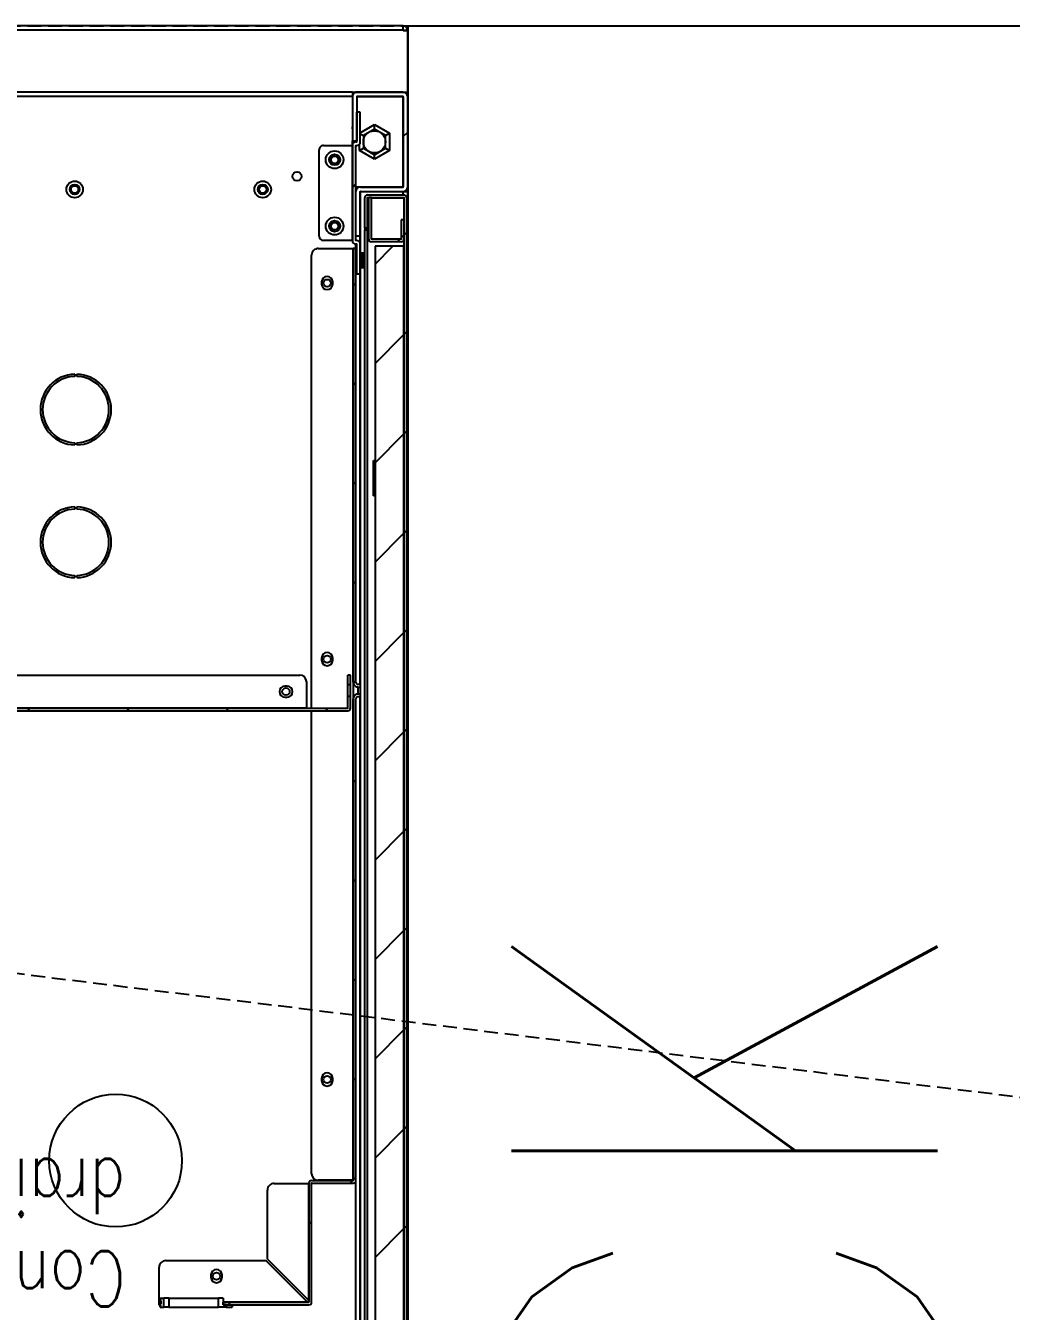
# Model space of a CAD drawing. Extents: x 225000 to 2157367, y 208400 to 840900.
# Drawn here: x 503953 to 504398, y 409421 to 410002 of the extents above; entities that cross this region are included whole.
import ezdxf

# ---------------------------------------------------------------- set-up
doc = ezdxf.new("R2010")
doc.units = 0
doc.header["$LTSCALE"] = 10
doc.linetypes.add('XFDP20-DC-PH1$0$HIDDEN2', pattern=[0.1875, 0.125, -0.0625])
for name, color, linetype in [('XFDP20-DC-PH1$0$A-EQ (PH1)', 15, 'XFDP20-DC-PH1$0$HIDDEN2'), ('XFM2Q20-DC$0$EQUIP-01', 3, 'Continuous'), ('XFM2Q20-DC$0$RACK-DC1-600X1200', 6, 'Continuous')]:
    doc.layers.add(name, color=color, linetype=linetype)
doc.styles.add('XFM2Q20-DC$0$XOL30-HVAC-EQ-L194205$0$Standard', font='txt.shx', dxfattribs={"width": 0.8, "bigfont": 'chineset.shx'})
pattern_1 = [(45, (533989.176, 159660.624), (-22.45064, 22.45064), [])]

# ---------------------------------------------------------------- blocks, each defined once
blk = doc.blocks.new('XFDP20-DC-PH1')
at = {"layer": 'XFDP20-DC-PH1$0$A-EQ (PH1)', "ltscale": 5}
blk.add_line((500475.59, 210002.31, 0), (510205.59, 208802.31, 0), dxfattribs=at)
at = {"layer": 'XFDP20-DC-PH1$0$A-EQ (PH1)', "ltscale": 5, "elevation": 0}
blk.add_lwpolyline([(510205.59, 208802.31), (500475.59, 208802.31), (500475.59, 210002.31), (510205.59, 210002.31)], close=True, dxfattribs=at)
blk = doc.blocks.new('XFM2Q20-DC$0$RC-96 KW-加濕型')
at = {"layer": 'XFM2Q20-DC$0$EQUIP-01'}
h = blk.add_hatch(dxfattribs=at)
h.set_pattern_fill('ANSI31', color=256, scale=10, style=0)
h.set_pattern_definition(pattern_1)
edge = h.paths.add_edge_path(flags=0)
edge.add_line((537662.01, 160454.53), (537660.81, 160454.53))
edge.add_line((537660.81, 160454.53), (537660.81, 160440.74))
edge.add_arc((537660.8, 160440.74), 0.01, 270, 360, ccw=False)
edge.add_line((537660.8, 160440.73), (537644.32, 160440.73))
edge.add_arc((537644.32, 160440.74), 0.01, 180, 270, ccw=False)
edge.add_line((537644.31, 160440.74), (537644.31, 161375.32))
edge.add_arc((537644.32, 161375.32), 0.01, 90, 180, ccw=False)
edge.add_line((537644.32, 161375.33), (537660.8, 161375.33))
edge.add_arc((537660.8, 161375.32), 0.01, 0, 90, ccw=False)
edge.add_line((537660.81, 161375.32), (537660.81, 161361.53))
edge.add_line((537660.81, 161361.53), (537662.01, 161361.53))
edge.add_line((537662.01, 161361.53), (537662.01, 161375.32))
edge.add_arc((537660.8, 161375.32), 1.21, 0, 90)
edge.add_line((537660.8, 161376.53), (537644.32, 161376.53))
edge.add_arc((537644.32, 161375.32), 1.21, 90, 180)
edge.add_line((537643.11, 161375.32), (537643.11, 160440.74))
edge.add_arc((537644.32, 160440.74), 1.21, 180, 270)
edge.add_line((537644.32, 160439.53), (537660.8, 160439.53))
edge.add_arc((537660.8, 160440.74), 1.21, 270, 360)
edge.add_line((537662.01, 160440.74), (537662.01, 160454.53))
h = blk.add_hatch(dxfattribs=at)
h.set_pattern_fill('ANSI31', color=256, scale=10, style=0)
h.set_pattern_definition(pattern_1)
h.paths.add_polyline_path([(537657.31, 160462.73), (537657.31, 161353.33), (537644.31, 161353.33), (537644.31, 160462.73)], flags=0)
h = blk.add_hatch(dxfattribs=at)
h.set_pattern_fill('ANSI31', color=256, scale=10, style=0)
h.set_pattern_definition(pattern_1)
edge = h.paths.add_edge_path(flags=0)
edge.add_line((537664.01, 160666.34), (537664.01, 160665.11))
edge.add_line((537664.01, 160665.11), (537665, 160665.11))
edge.add_spline(control_points=[(537665, 160665.11), (537665.07, 160665.11), (537665.14, 160665.11), (537665.21, 160665.12), (537665.44, 160665.14), (537665.68, 160665.21), (537665.89, 160665.31), (537666.05, 160665.38), (537666.21, 160665.47), (537666.34, 160665.58), (537666.52, 160665.72), (537666.67, 160665.88), (537666.8, 160666.06), (537666.95, 160666.27), (537667.06, 160666.5), (537667.13, 160666.75), (537667.18, 160666.95), (537667.21, 160667.16), (537667.21, 160667.36)], knot_values=[0.012492, 0.012492, 0.012492, 0.012492, 0.012694, 0.012694, 0.012694, 0.01341, 0.01341, 0.01341, 0.013935, 0.013935, 0.013935, 0.014597, 0.014597, 0.014597, 0.015361, 0.015361, 0.015361, 0.015982, 0.015982, 0.015982, 0.015982], weights=[1, 1, 1, 1, 1, 1, 1, 1, 1, 1, 1, 1, 1, 1, 1, 1, 1, 1, 1], degree=3, periodic=0)
edge.add_line((537667.21, 160667.36), (537667.21, 160885.02))
edge.add_arc((537667.22, 160885.02), 0.01, 90, 180, ccw=False)
edge.add_line((537667.22, 160885.03), (537686, 160885.03))
edge.add_arc((537686, 160886.24), 1.21, 270, 360)
edge.add_line((537687.21, 160886.24), (537687.21, 160940.02))
edge.add_arc((537687.22, 160940.02), 0.01, 90, 180, ccw=False)
edge.add_line((537687.22, 160940.03), (537725.97, 160940.03))
edge.add_line((537725.97, 160940.03), (537725.97, 160941.23))
edge.add_line((537725.97, 160941.23), (537687.22, 160941.23))
edge.add_arc((537687.22, 160940.02), 1.21, 90, 180)
edge.add_line((537686.01, 160940.02), (537686.01, 160886.24))
edge.add_arc((537686, 160886.24), 0.01, 270, 360, ccw=False)
edge.add_line((537686, 160886.23), (537667.22, 160886.23))
edge.add_arc((537667.22, 160885.02), 1.21, 90, 180)
edge.add_line((537666.01, 160885.02), (537666.01, 160667.36))
edge.add_spline(control_points=[(537666.01, 160667.36), (537666.01, 160667.3), (537666.01, 160667.24), (537666, 160667.18), (537665.98, 160667.07), (537665.94, 160666.96), (537665.88, 160666.86), (537665.82, 160666.76), (537665.75, 160666.67), (537665.66, 160666.59), (537665.61, 160666.55), (537665.56, 160666.51), (537665.5, 160666.47), (537665.4, 160666.42), (537665.29, 160666.38), (537665.18, 160666.36), (537665.12, 160666.35), (537665.06, 160666.34), (537665, 160666.34)], knot_values=[0.005521, 0.005521, 0.005521, 0.005521, 0.005706, 0.005706, 0.005706, 0.006052, 0.006052, 0.006052, 0.006399, 0.006399, 0.006399, 0.006604, 0.006604, 0.006604, 0.006941, 0.006941, 0.006941, 0.007122, 0.007122, 0.007122, 0.007122], weights=[1, 1, 1, 1, 1, 1, 1, 1, 1, 1, 1, 1, 1, 1, 1, 1, 1, 1, 1], degree=3, periodic=0)
edge.add_line((537665, 160666.34), (537664.01, 160666.34))
h = blk.add_hatch(dxfattribs=at)
h.set_pattern_fill('ANSI31', color=256, scale=10, style=0)
h.set_pattern_definition(pattern_1)
edge = h.paths.add_edge_path(flags=0)
edge.add_line((537669.72, 160671.53), (538123.33, 160671.53))
edge.add_line((538123.33, 160671.53), (538123.33, 160672.73))
edge.add_line((538123.33, 160672.73), (537669.72, 160672.73))
edge.add_arc((537669.72, 160671.52), 1.21, 90, 180)
edge.add_line((537668.51, 160671.52), (537668.51, 160666.03))
edge.add_line((537668.51, 160666.03), (537669.71, 160666.03))
edge.add_line((537669.71, 160666.03), (537669.71, 160671.52))
edge.add_arc((537669.72, 160671.52), 0.01, 90, 180, ccw=False)
h = blk.add_hatch(dxfattribs=at)
h.set_pattern_fill('ANSI31', color=256, scale=10, style=0)
h.set_pattern_definition(pattern_1)
edge = h.paths.add_edge_path(flags=0)
edge.add_line((537667.21, 160463.74), (537667.21, 160659.7))
edge.add_spline(control_points=[(537667.21, 160659.7), (537667.21, 160659.83), (537667.2, 160659.95), (537667.18, 160660.08), (537667.16, 160660.21), (537667.12, 160660.35), (537667.07, 160660.48), (537666.98, 160660.73), (537666.84, 160660.97), (537666.66, 160661.18), (537666.5, 160661.37), (537666.3, 160661.54), (537666.07, 160661.66), (537665.86, 160661.79), (537665.61, 160661.88), (537665.36, 160661.92), (537665.24, 160661.94), (537665.12, 160661.95), (537665, 160661.95)], knot_values=[0.013074, 0.013074, 0.013074, 0.013074, 0.01345, 0.01345, 0.01345, 0.013861, 0.013861, 0.013861, 0.014671, 0.014671, 0.014671, 0.015433, 0.015433, 0.015433, 0.01619, 0.01619, 0.01619, 0.016548, 0.016548, 0.016548, 0.016548], weights=[1, 1, 1, 1, 1, 1, 1, 1, 1, 1, 1, 1, 1, 1, 1, 1, 1, 1, 1], degree=3, periodic=0)
edge.add_line((537665, 160661.95), (537664.01, 160661.95))
edge.add_line((537664.01, 160661.95), (537664.01, 160660.72))
edge.add_line((537664.01, 160660.72), (537665, 160660.72))
edge.add_spline(control_points=[(537665, 160660.72), (537665.02, 160660.72), (537665.04, 160660.72), (537665.06, 160660.72), (537665.18, 160660.71), (537665.29, 160660.69), (537665.39, 160660.64), (537665.5, 160660.6), (537665.6, 160660.53), (537665.68, 160660.46), (537665.77, 160660.38), (537665.84, 160660.28), (537665.89, 160660.18), (537665.95, 160660.08), (537665.98, 160659.97), (537666, 160659.86), (537666.01, 160659.8), (537666.01, 160659.75), (537666.01, 160659.7)], knot_values=[0.004605, 0.004605, 0.004605, 0.004605, 0.004665, 0.004665, 0.004665, 0.005007, 0.005007, 0.005007, 0.005354, 0.005354, 0.005354, 0.005702, 0.005702, 0.005702, 0.006049, 0.006049, 0.006049, 0.006206, 0.006206, 0.006206, 0.006206], weights=[1, 1, 1, 1, 1, 1, 1, 1, 1, 1, 1, 1, 1, 1, 1, 1, 1, 1, 1], degree=3, periodic=0)
edge.add_line((537666.01, 160659.7), (537666.01, 160463.74))
edge.add_line((537666.01, 160463.74), (537667.21, 160463.74))
h = blk.add_hatch(dxfattribs=at)
h.set_pattern_fill('ANSI31', color=256, scale=10, style=0)
h.set_pattern_definition(pattern_1)
edge = h.paths.add_edge_path(flags=0)
edge.add_arc((537665.62, 160461.74), 1.61, 180, 270)
edge.add_line((537665.62, 160460.13), (537666, 160460.13))
edge.add_arc((537666, 160460.12), 0.01, 0, 90, ccw=False)
edge.add_line((537666.01, 160460.12), (537666.01, 160417.14))
edge.add_arc((537666, 160417.14), 0.01, 270, 360, ccw=False)
edge.add_line((537666, 160417.13), (537665.62, 160417.13))
edge.add_arc((537665.62, 160415.52), 1.61, 90, 180)
edge.add_line((537664.01, 160415.52), (537664.01, 160402.13))
edge.add_line((537664.01, 160402.13), (537665.61, 160402.13))
edge.add_line((537665.61, 160402.13), (537665.61, 160415.52))
edge.add_arc((537665.62, 160415.52), 0.01, 90, 180, ccw=False)
edge.add_line((537665.62, 160415.53), (537666, 160415.53))
edge.add_arc((537666, 160417.14), 1.61, 270, 360)
edge.add_line((537667.61, 160417.14), (537667.61, 160460.12))
edge.add_arc((537666, 160460.12), 1.61, 0, 90)
edge.add_line((537666, 160461.73), (537665.62, 160461.73))
edge.add_arc((537665.62, 160461.74), 0.01, 180, 270, ccw=False)
edge.add_line((537665.61, 160461.74), (537665.61, 160475.13))
edge.add_line((537665.61, 160475.13), (537664.01, 160475.13))
edge.add_line((537664.01, 160475.13), (537664.01, 160461.74))
h = blk.add_hatch(dxfattribs=at)
h.set_pattern_fill('ANSI31', color=256, scale=10, style=0)
h.set_pattern_definition(pattern_1)
edge = h.paths.add_edge_path(flags=0)
edge.add_line((537644.31, 160459.52), (537644.31, 160450.73))
edge.add_line((537644.31, 160450.73), (537645.51, 160450.73))
edge.add_line((537645.51, 160450.73), (537645.51, 160459.52))
edge.add_arc((537645.52, 160459.52), 0.01, 90, 180, ccw=False)
edge.add_line((537645.52, 160459.53), (537659, 160459.53))
edge.add_arc((537659, 160459.52), 0.01, 0, 90, ccw=False)
edge.add_line((537659.01, 160459.52), (537659.01, 160440.73))
edge.add_line((537659.01, 160440.73), (537660.21, 160440.73))
edge.add_line((537660.21, 160440.73), (537660.21, 160459.52))
edge.add_arc((537659, 160459.52), 1.21, 0, 90)
edge.add_line((537659, 160460.73), (537645.52, 160460.73))
edge.add_arc((537645.52, 160459.52), 1.21, 90, 180)
h = blk.add_hatch(dxfattribs=at)
h.set_pattern_fill('ANSI31', color=256, scale=10, style=0)
h.set_pattern_definition(pattern_1)
edge = h.paths.add_edge_path(flags=0)
edge.add_line((537644.61, 160395.04), (537644.61, 160436.02))
edge.add_arc((537644.62, 160436.02), 0.01, 90, 180, ccw=False)
edge.add_line((537644.62, 160436.03), (537664, 160436.03))
edge.add_arc((537664, 160438.04), 2.01, 270, 360)
edge.add_line((537666.01, 160438.04), (537666.01, 160458.03))
edge.add_line((537666.01, 160458.03), (537664.01, 160458.03))
edge.add_line((537664.01, 160458.03), (537664.01, 160438.04))
edge.add_arc((537664, 160438.04), 0.01, 270, 360, ccw=False)
edge.add_line((537664, 160438.03), (537644.62, 160438.03))
edge.add_arc((537644.62, 160436.02), 2.01, 90, 180)
edge.add_line((537642.61, 160436.02), (537642.61, 160395.04))
edge.add_arc((537644.62, 160395.04), 2.01, 180, 270)
edge.add_line((537644.62, 160393.03), (537665.6, 160393.03))
edge.add_arc((537665.6, 160395.04), 2.01, 270, 360)
edge.add_line((537667.61, 160395.04), (537667.61, 160408.68))
edge.add_spline(control_points=[(537667.61, 160408.68), (537667.61, 160408.76), (537667.6, 160408.84), (537667.6, 160408.92), (537667.59, 160409.14), (537667.6, 160409.36), (537667.61, 160409.58)], knot_values=[0.006519, 0.006519, 0.006519, 0.006519, 0.006757, 0.006757, 0.006757, 0.007417, 0.007417, 0.007417, 0.007417], weights=[1, 1, 1, 1, 1, 1, 1], degree=3, periodic=0)
edge.add_line((537667.61, 160409.58), (537667.61, 160415.03))
edge.add_line((537667.61, 160415.03), (537665.61, 160415.03))
edge.add_line((537665.61, 160415.03), (537665.61, 160395.04))
edge.add_arc((537665.6, 160395.04), 0.01, 270, 360, ccw=False)
edge.add_line((537665.6, 160395.03), (537644.62, 160395.03))
edge.add_arc((537644.62, 160395.04), 0.01, 180, 270, ccw=False)
for p, q in [((537642.61, 161378.03), (537642.61, 160438.03)), ((537664, 161378.03), (537664, 160472.88)), ((537643.11, 160440.74), (537643.11, 161375.32)), ((537644.31, 160440.74), (537644.31, 161375.32)), ((537660.8, 161375.23), (537660.8, 160440.83)), ((537660.81, 161360.82), (537660.81, 160455.24)), ((537662.01, 161360.82), (537662.01, 160455.24)), ((537664.01, 161358.03), (537664.01, 160666.34)), ((537644.31, 161353.33), (537644.31, 160462.73)), ((537657.31, 160462.73), (537657.31, 161353.33)), ((537666.02, 161310.66), (537666.02, 160885.18)), ((537721.92, 160942.23), (537721.92, 160941.23)), ((537721.97, 160942.23), (537721.92, 160942.23)), ((537721.97, 160941.23), (537721.97, 160942.23)), ((537724.61, 160942.23), (537721.97, 160942.23)), ((537724.61, 160941.23), (537724.61, 160942.23)), ((537724.61, 160942.23), (537728.17, 160942.23)), ((537728.17, 160942.23), (537728.17, 160938.23)), ((537750.57, 160942.23), (537728.17, 160942.23)), ((537750.57, 160942.23), (537752.85, 160942.23)), ((537750.57, 160938.23), (537750.57, 160942.23)), ((537752.85, 160942.23), (537752.85, 160938.23)), ((537754.51, 160942.23), (537752.85, 160942.23)), ((537686.01, 160940.02), (537686.01, 160886.24)), ((537687.21, 160940.02), (537687.21, 160886.24)), ((537725.97, 160941.23), (537687.22, 160941.23)), ((537725.97, 160940.03), (537687.22, 160940.03)), ((537687.22, 160939.31), (537687.22, 160939.67)), ((537687.22, 160886.33), (537687.22, 160939.31)), ((537706.01, 160920.52), (537687.22, 160939.31)), ((537687.58, 160940.03), (537687.93, 160940.02)), ((537687.93, 160940.02), (537706.72, 160921.23)), ((537687.93, 160940.02), (537725.97, 160940.02)), ((537724.61, 160941.23), (537725.97, 160941.23)), ((537725.97, 160938.23), (537725.97, 160941.23)), ((537725.97, 160941.23), (537725.97, 160940.03)), ((537725.97, 160938.23), (537728.17, 160938.23)), ((537750.57, 160938.23), (537728.17, 160938.23)), ((537750.57, 160938.23), (537752.85, 160938.23)), ((537754.51, 160938.23), (537752.85, 160938.23)), ((537754.97, 160940.03), (537754.04, 160940.03)), ((537754.04, 160940.02), (537754.97, 160940.02)), ((537754.06, 160939.69), (537754.77, 160939.69)), ((537754.07, 160941.23), (537754.97, 160941.23)), ((537754.77, 160939.23), (537754.77, 160939.69)), ((537754.97, 160941.23), (537754.97, 160940.03)), ((537754.97, 160940.02), (537754.97, 160940.03)), ((537754.97, 160940.02), (537754.97, 160924.23)), ((537726.51, 160928.73), (537726.51, 160927.73)), ((537731.51, 160927.73), (537731.51, 160928.73)), ((537706.01, 160920.52), (537706.01, 160889.33)), ((537751.97, 160921.23), (537706.72, 160921.23)), ((537666.01, 160885.02), (537666.01, 160667.36)), ((537667.21, 160885.02), (537667.21, 160667.36)), ((537667.22, 160884.93), (537667.21, 160884.93)), ((537686, 160886.23), (537667.22, 160886.23)), ((537686, 160885.03), (537667.22, 160885.03)), ((537667.22, 160463.74), (537667.22, 160884.93)), ((537667.22, 160884.93), (537683.01, 160884.93)), ((537687.21, 160886.33), (537687.22, 160886.33)), ((537703.01, 160886.33), (537687.22, 160886.33)), ((537686.01, 160881.93), (537686.01, 160672.73)), ((537676.51, 160839.84), (537676.51, 160838.84)), ((537681.51, 160838.84), (537681.51, 160839.84)), ((537668.51, 160671.52), (537668.51, 160666.03)), ((537669.71, 160671.52), (537669.71, 160666.03)), ((538123.33, 160672.73), (537669.72, 160672.73)), ((538123.33, 160671.53), (537669.72, 160671.53)), ((537686.01, 160671.53), (537686.01, 160466.74)), ((537688.41, 160671.53), (537688.41, 160671.52)), ((537688.41, 160659.53), (537688.41, 160671.52)), ((537688.41, 160671.52), (537854.61, 160671.52)), ((537664.01, 160666.34), (537665, 160666.34)), ((537664.01, 160665.11), (537664.01, 160666.34)), ((537664.01, 160665.11), (537665, 160665.11)), ((537664.01, 160661.95), (537664.01, 160665.11)), ((537665, 160665.11), (537665, 160661.95)), ((537667.21, 160659.7), (537667.21, 160667.36)), ((537669.71, 160666.03), (537668.51, 160666.03)), ((537668.51, 160666.03), (537668.51, 160661.03)), ((537669.71, 160666.03), (537669.71, 160661.03)), ((537698.11, 160666.53), (537697.11, 160666.53)), ((537664.01, 160660.72), (537664.01, 160661.95)), ((537665, 160661.95), (537664.01, 160661.95)), ((537665, 160660.72), (537664.01, 160660.72)), ((537664.01, 160660.72), (537664.01, 160475.13)), ((537666.01, 160659.7), (537666.01, 160463.74)), ((537667.21, 160659.7), (537667.21, 160463.74)), ((537668.51, 160661.03), (537669.71, 160661.03)), ((537668.51, 160661.03), (537668.51, 160656.53)), ((537669.71, 160661.03), (537669.71, 160656.53)), ((537697.11, 160661.53), (537698.11, 160661.53)), ((537668.51, 160656.53), (537669.71, 160656.53)), ((538193.81, 160656.53), (537691.41, 160656.53)), ((537676.51, 160649.84), (537676.51, 160648.84)), ((537681.51, 160648.84), (537681.51, 160649.84)), ((537792.11, 160612.52), (537792.11, 160611.52)), ((537793.11, 160611.52), (537793.11, 160612.52)), ((537792.11, 160581.54), (537792.11, 160580.54)), ((537793.11, 160580.54), (537793.11, 160581.54)), ((537657.31, 160575.53), (537658.01, 160575.53)), ((537658.01, 160575.53), (537658.01, 160559.53)), ((537658.01, 160559.53), (537657.31, 160559.53)), ((537792.11, 160552.52), (537792.11, 160551.52)), ((537793.11, 160551.52), (537793.11, 160552.52)), ((537792.11, 160521.54), (537792.11, 160520.54)), ((537793.11, 160520.54), (537793.11, 160521.54)), ((537676.51, 160479.84), (537676.51, 160478.84)), ((537681.51, 160478.84), (537681.51, 160479.84)), ((537663.4, 160472.38), (537662.41, 160472.38)), ((537662.41, 160472.38), (537662.41, 160465.88)), ((537663.4, 160465.88), (537663.4, 160472.38)), ((537664.01, 160475.13), (537664.01, 160461.74)), ((537665.61, 160475.13), (537664.01, 160475.13)), ((537665.61, 160475.13), (537665.61, 160461.74)), ((537662.41, 160465.88), (537663.4, 160465.88)), ((537664, 160465.38), (537664, 160438.03)), ((537644.31, 160462.73), (537657.31, 160462.73)), ((537644.31, 160450.73), (537644.31, 160459.52)), ((537644.32, 160459.68), (537644.32, 160462.73)), ((537645.51, 160450.73), (537645.51, 160459.52)), ((537645.52, 160460.73), (537659, 160460.73)), ((537645.52, 160459.53), (537659, 160459.53)), ((537659.01, 160459.52), (537659.01, 160440.73)), ((537660.21, 160459.52), (537660.21, 160440.73)), ((537664.01, 160461.74), (537664.01, 160458.03)), ((537665.62, 160461.73), (537666, 160461.73)), ((537665.62, 160460.13), (537666, 160460.13)), ((537666.01, 160463.74), (537667.21, 160463.74)), ((537666.01, 160460.12), (537666.01, 160417.14)), ((537666.02, 160463.74), (537666.02, 160461.73)), ((537667.21, 160463.74), (537667.22, 160463.74)), ((537683.01, 160463.74), (537667.22, 160463.74)), ((537667.61, 160460.12), (537667.61, 160417.14)), ((537667.62, 160460.12), (537667.61, 160460.12)), ((537667.62, 160417.14), (537667.62, 160460.12)), ((537667.62, 160460.12), (537680.61, 160460.12)), ((537662.01, 160455.24), (537660.81, 160455.24)), ((537660.81, 160454.53), (537660.81, 160455.24)), ((537660.81, 160454.53), (537660.81, 160440.74)), ((537660.81, 160454.53), (537662.01, 160454.53)), ((537662.01, 160454.53), (537662.01, 160455.24)), ((537662.01, 160454.53), (537662.01, 160440.74)), ((537664.01, 160458.03), (537664.01, 160438.04)), ((537666.01, 160458.03), (537664.01, 160458.03)), ((537666.01, 160458.03), (537666.01, 160438.04)), ((537682.61, 160458.12), (537682.61, 160419.14)), ((537644.31, 160450.73), (537645.51, 160450.73)), ((537644.32, 160440.83), (537644.32, 160450.73)), ((537644.62, 160438.03), (537642.61, 160438.03)), ((537642.61, 160436.02), (537642.61, 160395.04)), ((537644.31, 160440.83), (537644.32, 160440.83)), ((537659.01, 160440.83), (537644.32, 160440.83)), ((537660.8, 160440.73), (537644.32, 160440.73)), ((537660.8, 160439.53), (537644.32, 160439.53)), ((537644.61, 160436.02), (537644.61, 160395.04)), ((537644.62, 160435.92), (537644.61, 160435.92)), ((537644.62, 160440.83), (537644.62, 160440.73)), ((537644.62, 160439.53), (537644.62, 160438.03)), ((537664, 160438.03), (537644.62, 160438.03)), ((537664, 160436.03), (537644.62, 160436.03)), ((537644.62, 160395.14), (537644.62, 160435.92)), ((537665.61, 160435.92), (537644.62, 160435.92)), ((537659.01, 160440.73), (537660.21, 160440.73)), ((537660.8, 160440.83), (537660.21, 160440.83)), ((537660.8, 160440.83), (537660.81, 160441.18)), ((537664, 160436.03), (537666.01, 160436.03)), ((537650.86, 160419.43), (537657.61, 160423.33)), ((537652.59, 160418.43), (537650.86, 160419.43)), ((537650.86, 160411.63), (537650.86, 160419.43)), ((537657.61, 160421.33), (537652.59, 160418.43)), ((537657.61, 160423.33), (537664.36, 160419.43)), ((537657.61, 160423.33), (537657.61, 160421.33)), ((537662.63, 160418.43), (537657.61, 160421.33)), ((537664.36, 160419.43), (537662.63, 160418.43)), ((537664.36, 160419.43), (537664.36, 160416.52)), ((537652.59, 160418.43), (537652.59, 160412.63)), ((537662.63, 160412.63), (537662.63, 160418.43)), ((537664.01, 160415.52), (537664.01, 160402.13)), ((537665.61, 160415.52), (537665.61, 160402.13)), ((537665.61, 160395.04), (537665.61, 160415.03)), ((537667.61, 160415.03), (537665.61, 160415.03)), ((537666, 160417.13), (537665.62, 160417.13)), ((537666, 160415.53), (537665.62, 160415.53)), ((537667.61, 160417.14), (537667.62, 160417.14)), ((537667.61, 160417.14), (537667.61, 160415.03)), ((537667.61, 160409.58), (537667.61, 160415.03)), ((537680.61, 160417.14), (537667.62, 160417.14)), ((537652.59, 160412.63), (537650.86, 160411.63)), ((537657.61, 160407.74), (537650.86, 160411.63)), ((537652.59, 160412.63), (537657.61, 160409.74)), ((537657.61, 160409.74), (537662.63, 160412.63)), ((537664.01, 160411.43), (537657.61, 160407.74)), ((537657.61, 160409.74), (537657.61, 160407.74)), ((537664.01, 160411.84), (537662.63, 160412.63)), ((537667.61, 160409.58), (537667.61, 160408.68)), ((537667.61, 160395.04), (537667.61, 160408.68)), ((537664.01, 160402.13), (537665.61, 160402.13)), ((537642.61, 160393.02), (537642.61, 160365.13)), ((537667.61, 160393.02), (537642.61, 160393.02)), ((537644.61, 160395.14), (537644.62, 160395.14)), ((537644.62, 160395.14), (537665.61, 160395.14)), ((537644.62, 160395.03), (537665.6, 160395.03)), ((537644.62, 160393.03), (537665.6, 160393.03)), ((537667.61, 160395.04), (538217.61, 160395.04)), ((537667.61, 160393.03), (537667.61, 160395.04)), ((537667.61, 160393.03), (538217.61, 160393.03)), ((537667.61, 160393.03), (537667.61, 160393.02)), ((537667.61, 160393.02), (538217.61, 160393.02)), ((537644.71, 160365.13), (537642.61, 160365.13)), ((537642.61, 160365.04), (537642.61, 160365.13)), ((537644.61, 160365.04), (537642.61, 160365.04)), ((537644.61, 160365.04), (537644.61, 160365.13)), ((537644.62, 160365.03), (537644.62, 160363.03)), ((537644.71, 160365.03), (537644.62, 160365.03)), ((537644.71, 160363.03), (537644.62, 160363.03)), ((537644.71, 160365.13), (537644.71, 160365.04)), ((537644.71, 160365.04), (538240.51, 160365.04)), ((537644.71, 160365.04), (537644.71, 160363.03)), ((537644.71, 160363.03), (538240.51, 160363.03))]:
    blk.add_line(p, q, dxfattribs=at)
at = {"layer": 'XFM2Q20-DC$0$EQUIP-01', "flags": 128}
blk.add_lwpolyline([(537666.01, 160435.88), (537666, 160435.88), (537665.61, 160435.92)], dxfattribs=at)
at = {"layer": 'XFM2Q20-DC$0$EQUIP-01'}
for centre, radius in [((537729.01, 160928.23), 1.65), ((537774.61, 160876.03), 30), ((537679.01, 160839.34), 1.65), ((537697.61, 160664.03), 1.65), ((537679.01, 160649.34), 1.65), ((537679.01, 160479.34), 1.65), ((537675.61, 160453.63), 4), ((537675.61, 160453.63), 2.5), ((537675.61, 160453.63), 1.65), ((537708.11, 160437.03), 3.75), ((537708.11, 160437.03), 2.25), ((537708.11, 160437.03), 1.65), ((537793.11, 160437.03), 3.75), ((537793.11, 160437.03), 2.25), ((537793.11, 160437.03), 1.65), ((537692.61, 160431.13), 2), ((537675.61, 160423.63), 4), ((537675.61, 160423.63), 2.5), ((537675.61, 160423.63), 1.65), ((537657.61, 160415.53), 5)]:
    blk.add_circle(centre, radius, dxfattribs=at)
for centre, radius, start, end in [((537687.22, 160940.02), 1.21, 90, 180), ((537687.22, 160940.02), 0.01, 90, 180), ((537729.01, 160928.73), 2.5, 0, 180), ((537729.01, 160927.73), 2.5, 180, 0), ((537751.97, 160924.23), 3, 270, 0), ((537703.01, 160889.33), 3, 270, 0), ((537667.22, 160885.02), 1.21, 90, 180), ((537667.22, 160885.02), 0.01, 90, 180), ((537683.01, 160881.93), 3, 0, 90), ((537686, 160886.24), 0.01, 270, 0), ((537686, 160886.24), 1.21, 270, 0), ((537679.01, 160839.84), 2.5, 0, 180), ((537679.01, 160838.84), 2.5, 180, 0), ((537669.72, 160671.52), 1.21, 90, 180), ((537669.72, 160671.52), 0.01, 90, 180), ((537697.11, 160664.03), 2.5, 90, 270), ((537698.11, 160664.03), 2.5, 270, 90), ((537691.41, 160659.53), 3, 180, 270), ((537679.01, 160649.84), 2.5, 0, 180), ((537679.01, 160648.84), 2.5, 180, 0), ((537792.61, 160596.53), 16, 91.79078, 268.20922), ((537792.61, 160596.53), 15, 91.91021, 268.08979), ((537792.61, 160596.53), 16, 271.79078, 88.20922), ((537792.61, 160596.53), 15, 271.91021, 88.08979), ((537792.61, 160536.53), 16, 91.79078, 268.20922), ((537792.61, 160536.53), 16, 271.79078, 88.20922), ((537792.61, 160536.53), 15, 91.91021, 268.08979), ((537792.61, 160536.53), 15, 271.91021, 88.08979), ((537679.01, 160479.84), 2.5, 0, 180), ((537679.01, 160478.84), 2.5, 180, 0), ((537663.4, 160472.99), 0.61, 270, 0), ((537663.4, 160465.27), 0.61, 0, 90), ((537683.01, 160466.74), 3, 270, 0), ((537645.52, 160459.52), 1.21, 90, 180), ((537645.52, 160459.52), 0.01, 90, 180), ((537659, 160459.52), 1.21, 0, 90), ((537659, 160459.52), 0.01, 0, 90), ((537665.62, 160461.74), 1.61, 180, 270), ((537665.62, 160461.74), 0.01, 180, 270), ((537666, 160460.12), 1.61, 0, 90), ((537666, 160460.12), 0.01, 0, 90), ((537680.61, 160458.12), 2, 0, 90), ((537644.62, 160436.02), 2.01, 90, 180), ((537644.32, 160440.74), 1.21, 180, 270), ((537644.32, 160440.74), 0.01, 180, 270), ((537644.62, 160436.02), 0.01, 90, 180), ((537660.8, 160440.74), 1.21, 270, 0), ((537660.8, 160440.74), 0.01, 270, 0), ((537664, 160438.04), 0.01, 270, 0), ((537664, 160438.04), 2.01, 270, 0), ((537680.61, 160419.14), 2, 270, 0), ((537665.62, 160415.52), 1.61, 90, 180), ((537665.62, 160415.52), 0.01, 90, 180), ((537666, 160417.14), 1.61, 270, 0), ((537666, 160417.14), 0.01, 270, 0), ((537644.62, 160395.04), 2.01, 180, 270), ((537644.62, 160395.04), 0.01, 180, 270), ((537665.6, 160395.04), 0.01, 270, 0), ((537665.6, 160395.04), 2.01, 270, 0), ((537644.62, 160365.04), 2.01, 180, 270), ((537644.62, 160365.04), 0.01, 180, 270)]:
    blk.add_arc(centre, radius, start, end, dxfattribs=at)
for centre, major_axis, start_param, end_param in [((537754.41, 160940.23), (0, 1.5), 5.442117, 7.124254), ((537754.51, 160941.23), (0, 1), 4.712389, 6.283185), ((537754.41, 160940.23), (0, 1.5), 1.203588, 4.345181), ((537754.51, 160939.23), (0, 1), 3.141593, 4.712389)]:
    blk.add_ellipse(centre, major_axis=major_axis, ratio=0.253012, start_param=start_param, end_param=end_param, dxfattribs=at)
for points, knots in [([(537665, 160666.34), (537665.06, 160666.34), (537665.23, 160666.35), (537665.46, 160666.44), (537665.71, 160666.61), (537665.9, 160666.85), (537666, 160667.13), (537666.01, 160667.3), (537666.01, 160667.36)], [0, 0, 0, 0, 0.112748, 0.323313, 0.45225, 0.668475, 0.88465, 1, 1, 1, 1]), ([(537665, 160665.11), (537665.07, 160665.11), (537665.38, 160665.12), (537665.85, 160665.26), (537666.4, 160665.59), (537666.85, 160666.07), (537667.16, 160666.69), (537667.2, 160667.16), (537667.21, 160667.36)], [0, 0, 0, 0, 0.058234, 0.262986, 0.414184, 0.603989, 0.822465, 1, 1, 1, 1]), ([(537667.21, 160659.7), (537667.21, 160659.83), (537667.19, 160660.09), (537667.05, 160660.61), (537666.71, 160661.2), (537666.1, 160661.7), (537665.5, 160661.93), (537665.12, 160661.94), (537665, 160661.95)], [0, 0, 0, 0, 0.108564, 0.227871, 0.46034, 0.679264, 0.896707, 1, 1, 1, 1]), ([(537666.01, 160659.7), (537666.01, 160659.75), (537666, 160659.92), (537665.91, 160660.19), (537665.7, 160660.47), (537665.4, 160660.66), (537665.16, 160660.72), (537665.02, 160660.72), (537665, 160660.72)], [0, 0, 0, 0, 0.097887, 0.314819, 0.532038, 0.748239, 0.962044, 1, 1, 1, 1]), ([(537667.61, 160408.68), (537667.61, 160408.76), (537667.59, 160409.06), (537667.6, 160409.36), (537667.61, 160409.58)], [0, 0, 0, 0, 0.2650125, 1, 1, 1, 1])]:
    blk.add_open_spline(points, degree=3, knots=knots, dxfattribs=at)
at = {"layer": 'XFM2Q20-DC$0$EQUIP-01', "insert": (537770.12, 160941.96), "char_height": 25, "width": 233.6438, "attachment_point": 1, "style": 'XFM2Q20-DC$0$XOL30-HVAC-EQ-L194205$0$Standard'}
blk.add_mtext('{Condense pan drain}', dxfattribs=at)
blk = doc.blocks.new('XFM2Q20-DC')
at = {"layer": 'XFM2Q20-DC$0$RACK-DC1-600X1200'}
for q in [(504125.59, 208802.31, 0), (504735.59, 210002.31, 0)]:
    blk.add_line((504125.59, 210002.31, 0), q, dxfattribs=at)
at = {"layer": 'XFM2Q20-DC$0$RACK-DC1-600X1200', "elevation": 0}
blk.add_lwpolyline([(504735.59, 208802.31), (504125.59, 208802.31), (504125.59, 210002.31), (504735.59, 210002.31)], close=True, dxfattribs=at)
at = {"rotation": 180}
blk.add_blockref('XFM2Q20-DC$0$RC-96 KW-加濕型', (1041768.2, 370365.34, 0), dxfattribs=at)
at = {"color": 53, "style": 'XFM2Q20-DC$0$XOL30-HVAC-EQ-L194205$0$Standard', "width": 0.8}
blk.add_text('RACK', height=192.553, rotation=90, dxfattribs=at).set_placement((504365.04, 209071.17, 0))
blk.add_text('RACK', height=192.553, rotation=90, dxfattribs=at).set_placement((504365.04, 209071.17, 0))

msp = doc.modelspace()

# ---------------------------------------------------------------- block references
for name in ['XFDP20-DC-PH1', 'XFM2Q20-DC']:
    msp.add_blockref(name, (0, 200000))

doc.saveas('drawing.dxf')
